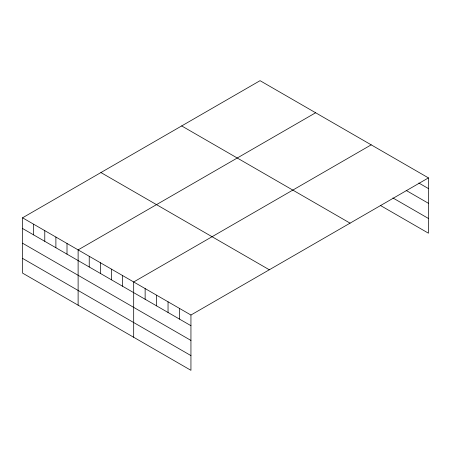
<?xml version="1.0" encoding="UTF-8"?>
<svg xmlns="http://www.w3.org/2000/svg" width="451" height="451" viewBox="0 0 451 451"><rect width="100%" height="100%" fill="white"/><g stroke="black" fill="none" stroke-linecap="round" stroke-linejoin="round"><path stroke-width="0.68" d="M380.238 205.363L428.45 233.195L428.45 177.897L260.058 80.678L22.55 217.805L22.55 273.103L190.942 370.322L190.942 315.023L22.55 217.805M315.627 112.761L78.119 249.888L78.119 305.18M371.196 144.844L133.688 281.971L133.688 337.263M190.942 315.023L428.45 177.897M418.81 183.016L428.45 188.58M406.154 190.429L428.45 203.305M392.894 197.944L428.45 218.476M181.68 125.93L350.072 223.149M100.928 172.553L269.32 269.771M22.55 228.488L190.942 325.707M22.55 243.207L190.942 340.432M22.55 258.378L190.942 355.597M179.492 308.411L179.492 319.094M168.043 301.804L168.043 312.487M156.587 295.191L156.587 305.874M145.137 288.578L145.137 299.261M122.576 275.55L122.576 286.233M111.459 269.134L111.459 279.817M100.347 262.719L100.347 273.402M89.236 256.303L89.236 266.986M67.007 243.472L67.007 254.15M55.89 237.051L55.89 247.734M44.779 230.636L44.779 241.319M33.662 224.22L33.662 234.903"/></g></svg>
